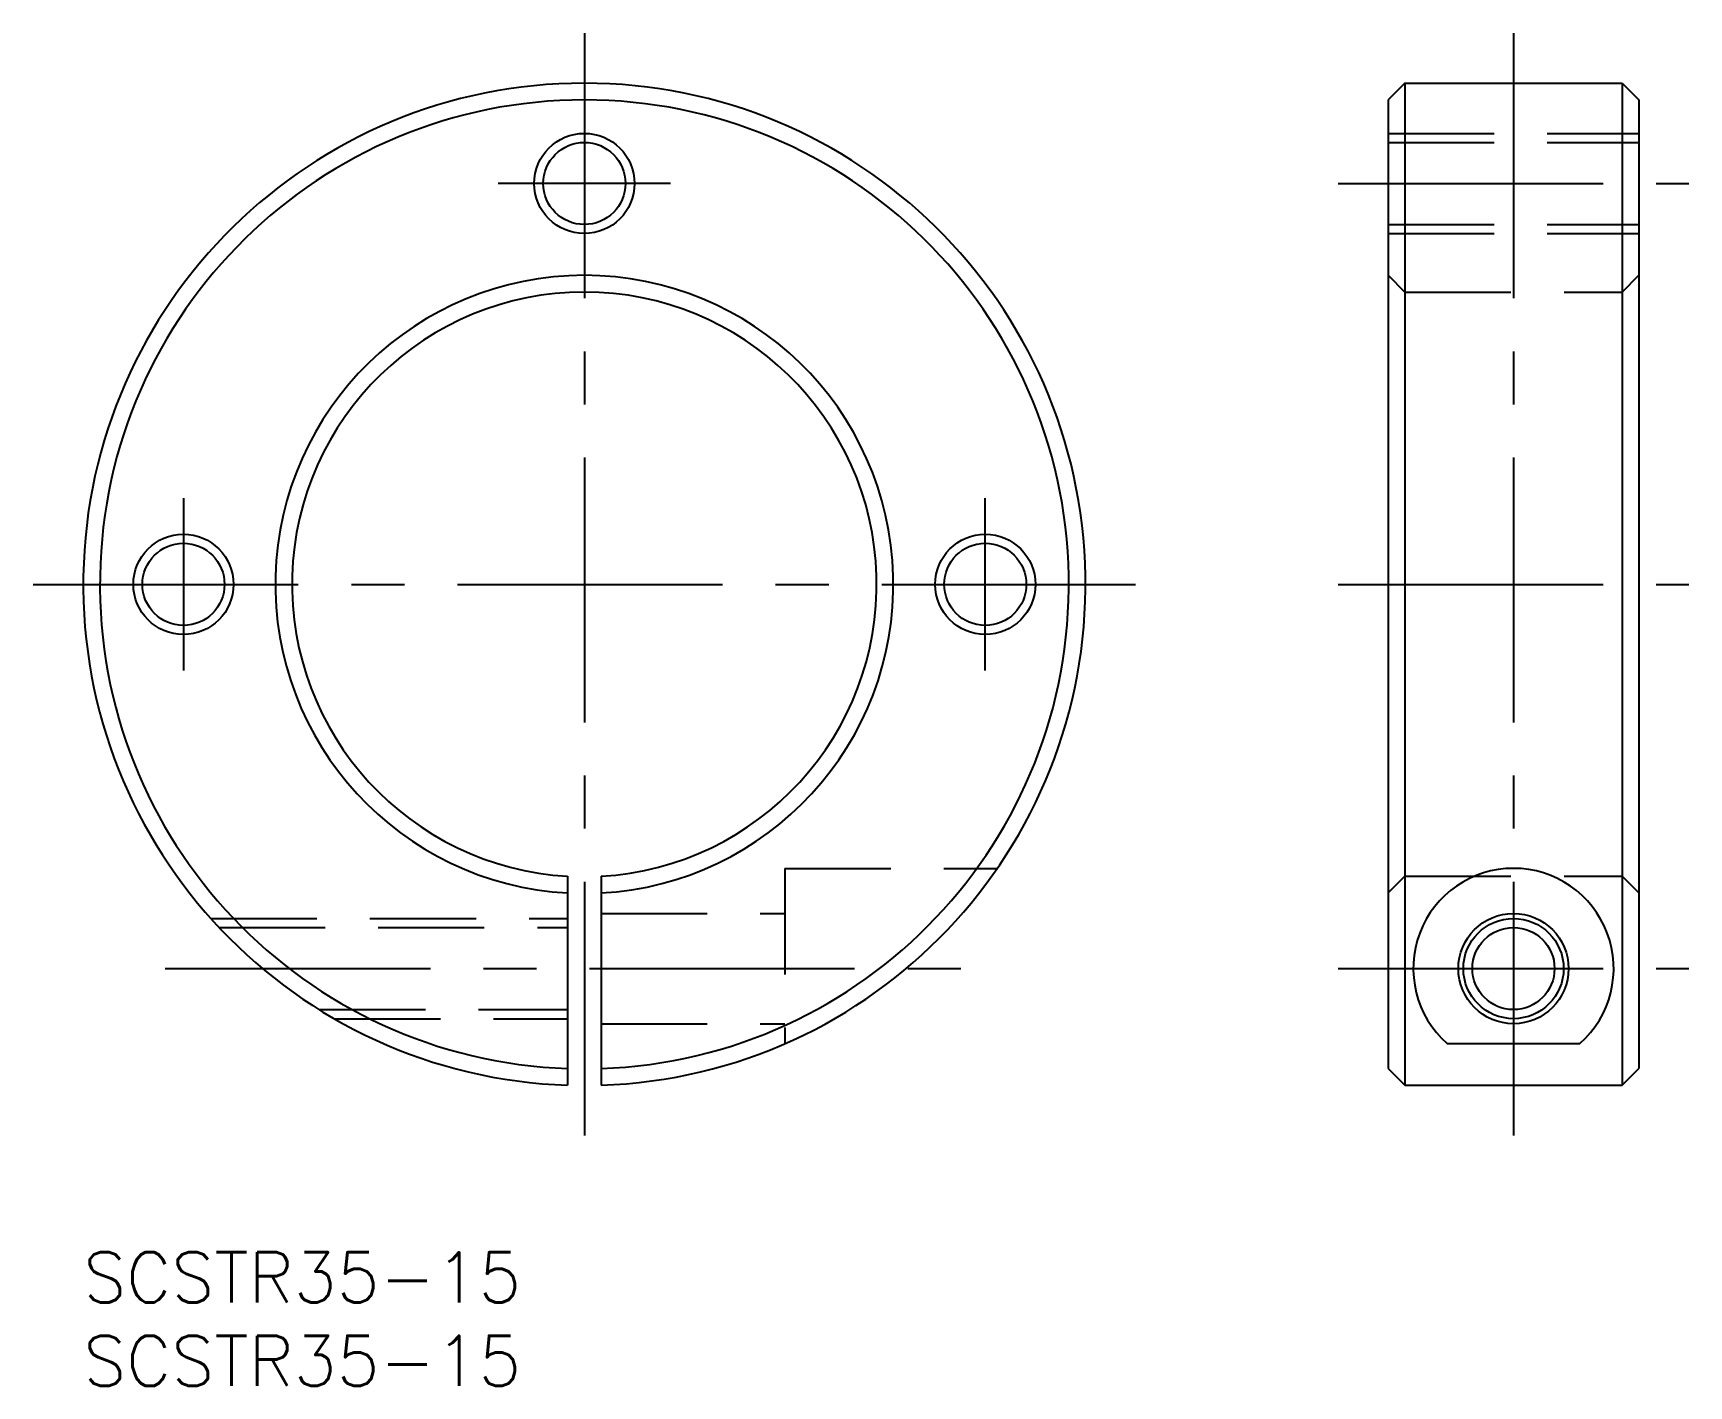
# Model space of a CAD drawing. Extents: x -3 to 96.1, y -8 to 73.
import ezdxf

# ---------------------------------------------------------------- set-up
doc = ezdxf.new("R2010")
doc.units = 0
doc.header["$LTSCALE"] = 0.5
doc.linetypes.add('CENTER', pattern=[50.8, 31.75, -6.35, 6.35, -6.35])
doc.linetypes.add('DASHED', pattern=[19.05, 12.7, -6.35])
for name, color, linetype in [('MSM_CENTER', 1, 'CENTER'), ('MSM_CONTINUOUS', 7, 'CONTINUOUS'), ('MSM_DASHED', 4, 'DASHED'), ('MSM_NARROW', 5, 'CONTINUOUS'), ('MSM_PART_NUMBER', 7, 'CONTINUOUS')]:
    doc.layers.add(name, color=color, linetype=linetype)
doc.styles.get("Standard").update_dxf_attribs({"font": 'txt.shx', "height": 3, "bigfont": 'bigfont.shx'})

# ---------------------------------------------------------------- blocks, each defined once
blk = doc.blocks.new('*U3')
at = {"layer": 'MSM_PART_NUMBER'}
blk.add_text('SCSTR35-15', height=3, dxfattribs=at).set_placement((0, -3))
blk = doc.blocks.new('*U4')
at = {"layer": 'MSM_PART_NUMBER'}
blk.add_text('SCSTR35-15', height=3, dxfattribs=at).set_placement((0, -8))

msp = doc.modelspace()

# ---------------------------------------------------------------- linework, layer by layer
at = {"layer": 'MSM_CENTER'}
for p, q in [((30, 72.983), (30, 6.983)), ((85.621, 72.983), (85.621, 6.983)), ((35.165, 63.983), (24.835, 63.983)), ((75.121, 63.983), (96.121, 63.983)), ((6, 45.149), (6, 34.818)), ((54, 34.818), (54, 45.149)), ((-3, 39.983), (63, 39.983)), ((75.121, 39.983), (96.121, 39.983)), ((4.906, 16.983), (55.094, 16.983)), ((75.121, 16.983), (96.121, 16.983))]:
    msp.add_line(p, q, dxfattribs=at)
at = {"layer": 'MSM_CONTINUOUS'}
for p, q in [((79.121, 69.983), (78.121, 68.983)), ((79.121, 69.983), (79.121, 10)), ((79.121, 69.983), (92.121, 69.983)), ((92.121, 69.983), (92.121, 10)), ((92.121, 69.983), (93.121, 68.983)), ((78.121, 68.983), (78.121, 11.001)), ((93.121, 68.983), (93.121, 11.001)), ((93.121, 54.483), (93.121, 54.483)), ((29, 22.512), (29, 10)), ((31, 22.512), (31, 10)), ((81.647, 12.488), (89.595, 12.488)), ((78.121, 11.001), (79.121, 10)), ((92.121, 10), (93.121, 11.001)), ((79.121, 10), (92.121, 10))]:
    msp.add_line(p, q, dxfattribs=at)
for centre, radius in [((30, 63.983), 2.458), ((6, 39.983), 2.458), ((54, 39.983), 2.458), ((85.621, 16.983), 3.3), ((85.621, 16.983), 2.458)]:
    msp.add_circle(centre, radius, dxfattribs=at)
for centre, radius, start, end in [((30, 39.983), 30, 271.91021, 268.08979), ((30, 39.983), 29, 271.97611, 268.02389), ((30, 39.983), 18.5, 273.09858, 266.90142), ((30, 39.983), 17.5, 273.27583, 266.72417), ((85.621, 16.983), 6, 311.47521, 228.52479)]:
    msp.add_arc(centre, radius, start, end, dxfattribs=at)
at = {"layer": 'MSM_DASHED'}
for p, q in [((78.121, 66.983), (93.121, 66.983)), ((78.121, 66.442), (93.121, 66.442)), ((78.121, 61.525), (93.121, 61.525)), ((78.121, 60.983), (93.121, 60.983)), ((78.121, 58.483), (79.121, 57.483)), ((92.121, 57.483), (93.121, 58.483)), ((79.121, 57.483), (92.121, 57.483)), ((42, 22.983), (54.718, 22.983)), ((42, 22.983), (42, 12.488)), ((78.121, 21.51), (79.121, 22.512)), ((79.121, 22.512), (92.121, 22.512)), ((92.121, 22.512), (93.121, 21.51)), ((7.639, 19.983), (29, 19.983)), ((31, 20.283), (42, 20.283)), ((8.136, 19.442), (29, 19.442)), ((14.13, 14.525), (29, 14.525)), ((15.033, 13.983), (29, 13.983)), ((31, 13.683), (42, 13.683))]:
    msp.add_line(p, q, dxfattribs=at)
at = {"layer": 'MSM_NARROW'}
for centre in [(30, 63.983), (6, 39.983), (54, 39.983), (85.621, 16.983)]:
    msp.add_circle(centre, 3, dxfattribs=at)

# ---------------------------------------------------------------- block references
at = {"layer": 'MSM_CONTINUOUS'}
for name in ['*U3', '*U4']:
    msp.add_blockref(name, (0, 0), dxfattribs=at)

doc.saveas('drawing.dxf')
